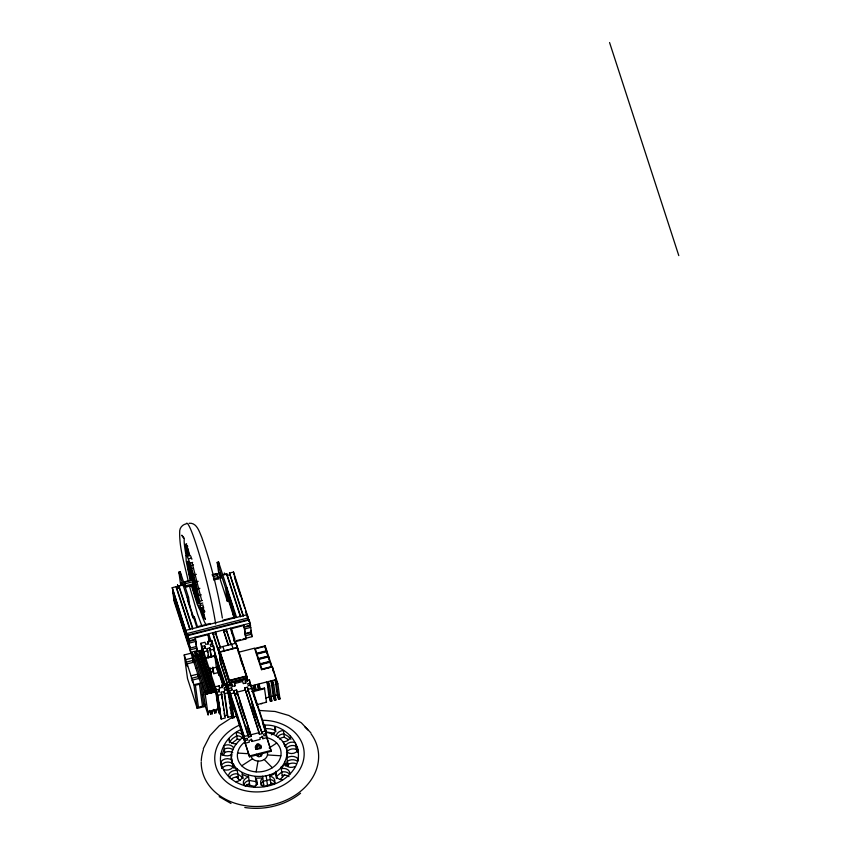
<?xml version="1.0" encoding="UTF-8"?>
<svg xmlns="http://www.w3.org/2000/svg" width="851" height="851" viewBox="0 0 851 851"><rect width="100%" height="100%" fill="white"/><g stroke="black" fill="none" stroke-linecap="round" stroke-linejoin="round"><path stroke-width="1.28" d="M218.292 707.511L215.633 688.459L204.804 691.214L205.953 694.427L207.304 694.076L194.847 655.727L195.049 652.185L196.198 655.387L196.411 651.834L210.016 693.384L211.367 693.044L211.58 689.491L199.113 651.143L198.911 654.696L211.367 693.044M200.474 650.802L212.931 689.15L212.718 692.693L200.262 654.345L200.474 650.802L214.08 692.352L215.431 692.001L215.633 688.459M215.431 692.001L202.974 653.653L203.176 650.111C205.197 664.908 198.751 636.069 203.644 653.483M207.304 694.076L207.516 690.523L208.665 693.735L208.867 690.182L196.411 651.834M204.485 703.724L208.101 714.861L208.304 711.308L209.654 710.957L210.803 714.17L211.016 710.617L212.165 713.819L212.367 710.266L213.718 709.925L214.867 713.127L215.08 709.574L216.218 712.787L216.431 709.234L217.782 708.883L218.93 712.096L218.462 708.713L220.186 714.042C221.09 708.894 213.186 680.3 217.282 697.15M192.773 588.254L192.996 584.658A8.414 0.713 75.7 0 0 195.251 589.03A8.414 0.713 75.7 0 0 191.847 575.67A8.414 0.713 75.7 0 0 191.922 580.435M193.283 580.191L193.517 576.606M193.134 660.238L193.56 661.855L193.305 661.163M203.144 606.689L203.081 607.657L200.379 608.348M202.921 652.6L202.432 650.919L202.953 652.866M217.037 696.161L216.601 694.597L217.42 697.118M217.292 696.15L216.877 694.533L217.133 695.214M218.771 709.84C219.664 714.063 218.218 706.851 218.75 708.798M256.13 771.878L258.034 761.113M260.417 747.721L260.832 745.327M221.93 755.028L224.292 749.125A6.872 5.457 -7.9 0 1 233.025 749.869M231.515 757.273L231.855 755.337M287.17 753.252C281.915 796.387 201.9 772.41 242.609 737.53M288.585 763.39L288.064 766.283L286.659 756.156M221.59 765.772C233.1 794.036 276.394 793.292 293.074 770.336C308.626 750.38 287.606 723.744 264.938 725.148A7.829 6.223 -7.9 0 0 263.48 726.36M203.304 748.678L210.006 735.626L219.292 725.701L231.323 717.882M185.093 585.201L184.327 581.786L185.252 584.456M185.369 585.86L185.295 585.158M185.22 584.828L185.497 586.882M192.486 580.531L192.454 579.712L193.624 584.807M216.962 574.882L216.824 573.489L217.92 576.872M217.154 574.904L218.207 578.925L217.654 577.606M223.27 755.38L224.77 752.497L223.824 745.742A6.872 5.457 -7.9 0 1 233.653 747.901M285.893 765.974L287.361 761.22A7.829 6.223 -7.9 0 1 297.627 761.337M229.515 742.742A6.872 5.457 -7.9 0 1 229.462 741.891L232.61 738.519L236.695 735.86A6.872 5.457 -7.9 0 1 242.812 738.466M231.504 743.583L237.163 739.242A6.872 5.457 -7.9 0 1 240.269 739.647M280.17 779.548L284.681 774.729M240.312 729.839C226.217 736.487 216.611 752.667 221.909 768.145M241.737 765.783L252.513 758.784M269.171 747.955L276.713 743.051M300.563 793.26C284.936 805.61 264.384 810.45 244.79 807.503M262.523 776.25L263.938 786.388L274.33 783.335M186.273 555.48L189.294 554.735L189.826 555.597L187.114 556.288M187.018 556.543A6.872 0.585 75.7 0 1 186.763 555.512L188.933 554.958M188.369 558.884L191.071 558.192M189.933 563.075L192.645 562.383M189.911 579.297L186.22 561.128L185.975 555.533L187.645 557.15L190.794 565.543L193.496 564.851M191.73 568.585L193.528 568.128M180.774 585.658L178.891 572.149L180.242 571.808L188.55 597.37L189.922 607.199M218.92 574.648L217.207 562.373L218.558 562.022L236.557 617.411M193.613 575.042L196.326 574.351M184.295 581.882L192.411 579.818M212.144 574.776L216.782 573.595M184.539 582.127L192.656 580.052M212.388 575.021L217.037 573.829M185.071 583.754L193.188 581.68M212.92 576.648L217.558 575.457M202.293 650.068L197.209 651.366L195.113 637.218L196.996 650.728L190.709 652.334L174.093 601.21L173.742 598.678L188.273 643.409L173.498 596.987L172.796 591.924L187.337 636.654L172.21 587.701L176.274 586.658L190.113 629.272M192.656 629.017L179.21 587.658L178.976 585.967L183.039 584.935M222.707 574.808L226.77 573.765L240.62 616.379M243.152 616.124L229.483 573.074L233.546 572.042L249.354 621.666L249.12 619.975L187.784 635.633L188.018 637.325L172.21 587.701M195.475 582.01L198.177 581.318M185.571 585.828L193.688 583.754M213.42 578.712L218.069 577.531M189.943 629.708L176.508 588.349L179.21 587.658M240.45 616.815L227.004 575.457L229.717 574.765M186.667 586.584L192.464 585.094M185.752 587.116L193.868 585.041M213.601 580.01L218.239 578.818M197.177 589.009L199.879 588.318M187.199 597.721L188.55 597.37M227.398 601.444L225.515 587.935L226.866 587.594L228.749 601.093L227.398 601.444L219.484 577.095M198.591 595.551L201.304 594.86M199.645 601.178L202.347 600.498M191.72 586.403L197.209 604.253L199.698 609.433L200.315 609.316L200.442 607.38L200.07 603.731L202.772 603.04M200.251 605.55L202.964 604.859M200.006 609.38L202.719 608.688A6.872 0.585 75.7 0 0 205.453 619.422L203.538 617.081L200.336 608.795M193.422 616.89L194.241 616.688L197.485 626.698L210.218 623.443L210.42 624.081M233.823 618.017L232.28 606.976L233.1 606.763M187.092 633.506L248.428 617.847M187.326 635.186L248.662 619.539M195.56 639.729L189.177 641.356L188.826 638.824L250.162 623.177L249.12 619.975M195.326 637.856L208.048 634.612L210.091 640.867M232.025 633.58L231.344 628.666L244.067 625.421L243.865 624.783L245.95 638.92L234.493 641.845M220.717 648.324L215.431 632.038L215.665 633.729L212.952 634.42L212.718 632.729L220.047 655.281M228.27 645.441L223.792 631.655L226.494 630.963L226.26 629.272L231.142 644.313M196.507 646.483L190.113 648.111L188.72 640.92L193.826 639.612M246.216 626.24L250.056 625.262L249.822 623.57L250.513 625.708L244.12 627.336M189.411 643.048L195.804 641.42M244.354 629.027L250.747 627.389L250.056 625.262M202.421 653.77L200.953 643.271L205.017 642.228L205.708 644.367L208.421 643.675L207.729 641.537L211.793 640.505L213.378 647.643M245.886 633.325L250.992 632.016L250.758 630.325L251.449 632.463L245.067 634.091M202.91 653.036L201.995 646.462L204.697 645.771L205.399 647.909L202.687 648.6L203.24 652.536M212.824 643.696L210.123 644.388L210.814 646.526L213.516 645.835L216.016 659.536M190.709 652.334L190.347 649.802L196.741 648.175M245.301 635.782L251.683 634.144L250.992 632.016M231.344 628.666L234.599 638.675L233.78 638.888L234.121 641.346M236.706 640.59L240.535 639.612M243.099 638.963L252.034 636.676L251.683 634.144M207.644 652.568L207.091 648.622L209.803 647.93L211.41 656.632M197.209 708.404L193.911 684.768L202.038 682.693L205.325 706.33L197.209 708.404L187.518 678.587L184.22 654.94L192.347 652.866L193.496 656.078L194.847 655.727M232.823 717.829L228.738 688.502L220.675 663.503L218.462 647.632L236.067 643.143L246.801 676.162L247.471 681.257M207.091 648.622L207.782 650.76L203.729 651.792L204.091 654.419M210.495 650.068L214.558 649.026M197.56 655.036L198.911 654.696M201.613 654.004L202.974 653.653M193.9 662.163L187.124 663.897L187.486 666.429L185.741 659.631L192.517 657.908L193.56 662.567M237.248 647.685L220.196 652.036L229.398 680.375L246.46 676.024M186.103 662.163L192.869 660.44M205.804 657.727L215.431 655.27L218.196 663.791L219.749 674.939L218.941 675.141L216.377 667.258L214.824 656.121L206.059 658.355M238.301 652.313L254.555 648.175L261.491 669.641L272.054 666.95L265.204 645.856L254.64 648.547M195.836 668.131L197.187 667.78M256.353 653.823L266.916 651.132L267.267 653.6M218.941 675.141L217.388 664.003L218.196 663.791M208.857 669.184L216.377 667.258M199.155 678.353L192.39 680.087L192.741 682.619L191.007 675.822L197.772 674.098L198.826 678.758M258.066 659.1L268.629 656.398L268.98 658.876M212.548 667.631L213.09 671.567L210.388 672.258L209.835 668.322M191.358 678.353L198.123 676.63M213.09 671.567L213.792 673.705L217.845 672.662L217.122 667.407M259.778 664.365L270.341 661.674L270.692 664.152M218.09 668.12L223.792 685.661L223.239 682.023L224.047 681.821L224.845 684.247M229.887 685.619L229.196 680.662L246.801 676.162M227.355 689.916L225.951 684.087L221.888 685.129L222.579 687.257L219.877 687.948L219.175 685.821L215.122 686.853L218.186 708.787M250.939 686.8L249.364 679.779L245.301 680.821L245.992 682.949L243.29 683.64L242.599 681.513L234.472 683.587L235.163 685.715L232.451 686.406L231.759 684.278L227.706 685.31L232.323 718.457M228.44 685.874L225.898 686.523L229.43 697.682M217.728 708.383L219.452 713.691L216.154 690.055L218.867 689.363L219.558 691.491L216.845 692.182L221.175 719.021L225.238 717.978L221.26 692.214L223.962 691.523L224.653 693.65L227.951 717.287L232.015 716.255L230.972 713.053M224.643 690.608L224.281 687.98L226.994 687.289M202.325 694.863L203.687 694.512M228.738 688.502L231.451 687.81L232.142 689.948L229.43 690.64L233.163 717.404M250.407 682.981L247.694 683.672L248.386 685.8L251.098 685.108L265.98 730.913L266.331 733.445L263.619 734.136L263.863 735.828L266.565 735.136L262.491 722.605M224.653 693.65L228.717 692.618L227.685 689.416L224.972 690.108L224.281 687.98M250.737 686.055L253.438 685.363L254.821 689.629L256.183 689.278L254.789 685.023L257.502 684.332L258.885 688.587L260.236 688.246L258.853 683.981L266.98 681.906L268.363 686.172L270.48 701.362L271.831 701.022L269.714 685.821L268.331 681.566L271.043 680.874L272.426 685.14L274.543 700.33L275.894 699.99L273.777 684.789L272.394 680.523L275.107 679.832L276.49 684.098L278.607 699.299L279.958 698.948L277.841 683.757L272.309 666.705L261.491 669.641M234.195 693.214L233.844 690.661L236.546 689.97L251.322 736.402L248.609 737.094L234.77 694.48L237.472 693.788L251.322 736.402M245.024 690.448L244.673 687.895L247.375 687.204L262.151 733.636L259.449 734.328L245.365 690.033L237.238 692.108L237.599 694.65M221.175 719.021L217.888 695.373L221.951 694.342M252.13 688.299L248.077 689.342L248.428 691.884M245.599 691.714L248.311 691.023L262.151 733.636M268.363 686.172L269.714 685.821M272.426 685.14L273.777 684.789M276.49 684.098L277.841 683.757M251.694 691.299L264.416 688.055L264.629 688.693L252.321 691.831M265.618 697.99L269.097 697.107L266.98 681.906M271.352 696.533L273.16 696.065L271.043 680.874M274.511 695.724L277.224 695.033L275.107 679.832M256.662 704.713L266.512 702.203L264.416 688.055M261.002 703.788L262.353 703.437M223.962 691.523L227.26 715.159L224.547 715.851L224.185 713.223M237.503 715.904L233.685 716.882L233.887 717.521M266.565 735.136L266.916 737.668L262.853 738.7L262.619 737.009L259.917 737.7L260.151 739.391L252.024 741.466L251.79 739.774L249.088 740.466L249.322 742.157L245.258 743.2L244.907 740.657L247.609 739.966L247.375 738.285L244.662 738.976L244.311 736.445L248.375 735.402L233.844 690.661M251.088 734.711L259.204 732.637L244.673 687.895M261.917 731.945L265.98 730.913M271.075 750.444L271.192 751.295L249.524 756.826L249.407 755.975L271.075 750.444L265.927 734.626M186.677 543.98L185.826 544.129L185.646 546.853L186.763 555.512M202.719 608.688L201.878 607.869A6.872 0.585 75.7 0 1 204.272 618.283M189.124 523.269C196.953 522.461 199.4 532.024 201.857 537.534C210.952 563.713 217.845 590.69 222.366 618.039M260.183 710.521L275.064 711.468L288.872 715.489L301.328 722.797L310.923 732.892M266.735 732.509C278.702 734.083 289.712 745.274 286.893 757.847A7.829 6.223 -7.9 0 1 297.818 758.539L298.127 760.794M237.589 753.05L248.503 753.741M267.522 754.954L280.862 755.794M255.523 786.611L246.386 784.505M275.937 731.754A6.872 5.457 -7.9 0 0 275.15 730.211L270.48 728.85L265.416 728.53A7.829 6.223 -7.9 0 0 264.64 729.105M274.458 733.254L265.884 731.903L264.938 725.148M279.458 738.987A6.872 5.457 -7.9 0 1 284.34 737.274L288.351 739.593M243.014 778.612A6.872 5.457 -7.9 0 0 242.812 777.782L237.748 773.899A6.872 5.457 -7.9 0 0 229.227 777.942M219.164 796.653L230.983 803.472M183.933 537.694L181.774 535.205L183.625 538.226M290.936 739.328L287.883 736.221L283.872 733.902A6.872 5.457 -7.9 0 0 277.671 737.019M264.246 759.528L272.32 767.74M236.27 776.74L239.918 780.441M193.156 660.238L193.39 660.929M297.797 749.816L295.893 746.125A6.872 5.457 -7.9 0 0 286.5 748.327M283.819 743.912L285.181 746.55A6.872 5.457 -7.9 0 1 295.425 742.753L296.361 749.508L297.786 752.273M233.504 763.975L235.089 768.293L237.28 770.527A6.872 5.457 -7.9 0 0 228.451 776.261M233.748 768.155L232.419 763.517A6.872 5.457 -7.9 0 0 221.451 765.134M217.76 577.393L217.792 576.872M188.848 572.074L191.496 578.457M194.794 586.392L197.443 592.775M202.017 626.4L197.485 613.954L189.518 586.243M219.132 709.606L218.824 708.543M212.931 689.15L214.08 692.352M199.113 651.143L200.262 654.345M211.58 689.491L212.718 692.693M208.867 690.182L210.016 693.384M609.571 42.55L678.79 255.598M278.777 695.299L279.958 698.948M277.224 695.033L278.607 699.299M275.203 697.852L275.894 699.99M234.302 575.829L244.886 608.412M245.705 610.912L247.737 617.188L247.386 614.645L186.05 630.304L186.412 632.836M234.536 577.521L240.642 596.317M245.535 611.348L247.567 617.613M247.971 618.868L248.673 621.007L248.428 619.315M273.16 696.065L274.543 700.33M251.343 634.548L252.034 636.676M271.139 698.894L271.831 701.022M229.483 573.074L243.322 615.688M269.097 697.107L270.48 701.362M266.299 701.564L266.512 702.203M227.132 589.871L232.834 607.412M226.962 590.307L232.663 607.848M232.28 606.976L235.536 616.986L222.813 620.23L223.015 620.868M217.207 562.373L225.515 587.935M226.855 592.87L234.589 616.677M227.494 595.806L234.419 617.113M227.557 597.445L234.365 618.39M252.492 690.831L266.331 733.445M249.705 683.066L249.907 683.704M253.13 693.778L256.789 705.053M266.044 735.466L271.192 751.295M236.28 644.664L247.013 677.683L229.408 682.172L218.675 649.153M237.503 649.09L236.067 643.143M237.801 649.941L247.152 678.694L229.547 683.193L229.866 685.746M240.312 658.504L242.322 664.684M245.535 674.588L247.545 680.768M230.323 628.24L235.206 643.271M251.63 703.181L259.364 726.988M252.268 706.117L255.938 717.393M262.044 736.2L262.853 738.7M231.663 644.271L233.057 648.526M226.494 630.963L230.972 644.75M228.44 645.005L223.547 629.963L223.792 631.655M222.866 646.515L224.249 650.77M239.578 702.181L244.865 718.478M247.311 725.988L250.162 734.764M247.141 726.424L249.992 735.2M251.215 738.955L252.024 741.466M215.665 633.729L220.143 647.515M218.462 647.632L229.196 680.662M218.824 650.164L229.547 683.193L218.909 650.547L220.728 663.546M213.367 635.665L218.25 650.707M221.015 663.652L228.355 686.214M229.43 690.64L244.311 736.445M230.823 696.363L244.662 738.976M228.249 689.236L228.036 688.597L229.142 696.533M231.057 698.054L244.907 740.657M231.408 700.586L249.407 755.975M249.524 756.826L241.099 730.413M208.655 633.761L211.739 643.239M213.952 650.058L225.355 685.151M215.122 655.1L217.154 661.365M217.973 663.865L224.079 682.662M228.557 696.448L229.781 700.213M232.589 709.032L232.791 709.67M214.941 655.536L224.313 684.353M229.196 699.394L230.015 701.894M214.824 656.121L217.388 664.003M223.239 682.023L224.334 685.406M218.335 669.801L223.622 686.097M230.142 706.149L230.951 708.649M218.164 670.067L219.749 674.939M217.058 667.322L222.76 684.864M230.089 707.426L230.919 710M227.26 715.159L227.951 717.287M178.891 572.149L196.889 627.538M187.465 599.998L193.166 617.539M191.773 614.22L192.996 617.975M200.953 643.271L201.995 646.462M202.687 648.6L216.154 690.055M216.845 692.182L217.888 695.373M215.782 692.469L215.984 693.108M178.976 585.967L192.826 628.581M218.462 708.713L219.845 712.978M196.996 650.728L197.209 651.366M195.049 652.185L208.261 692.491M213.665 709.415L214.867 713.127M187.784 635.633L188.826 638.824M189.177 641.356L188.486 639.229L188.72 640.92M205.953 694.427L192.347 652.866L192.89 656.812M211.356 711.351L212.165 713.819M190.113 648.111L189.422 645.983L190.347 649.802M190.996 653.217L200.687 683.045L203.974 706.681M209.601 710.457L210.803 714.17M184.22 654.94L185.741 659.631M187.124 663.897L191.007 675.822M192.39 680.087L193.911 684.768M190.794 565.543L196.379 585.552L200.07 603.731M202.974 652.174L202.687 650.855L202.942 651.547M202.932 653.93L202.644 652.611L203.07 654.057M192.124 562.958L201.698 600.551M187.443 561.99L190.954 574.585M195.336 590.275L198.847 602.87M217.048 695.458L217.367 696.905M218.962 708.521L219.122 709.149M219.196 710.213L219.42 711.34L218.654 709.032M200.006 676.779C199.262 674.673 200.676 679.109 199.921 677.013M224.664 574.744L224.345 573.01L224.898 574.702M193.092 583.169L192.741 581.765M184.784 584.541L184.975 585.243M219.898 575.202C222.728 585.286 218.813 567.489 219.739 574.51M188.284 581.424C184.784 564.692 178.976 547.842 179.731 530.577C180.146 527.237 182.891 524.418 186.209 523.876A58.9 5 75.7 0 1 200.038 556.926A58.9 5 75.7 0 1 215.654 624.049M182.231 585.605L181.252 582.595L181.423 584.297M185.422 585.158L184.678 583.137L184.816 584.169M189.379 563.862L191.698 575.297M194.592 589.552L196.911 600.997M297.318 746.444L298.105 752.071M286.298 747.508L287.01 752.571M276.703 681.821L272.49 667.471L272.99 671.099M284.34 737.274L283.394 730.53A6.872 5.457 -7.9 0 0 276.33 736.136M284.947 744.87L285.181 746.55M284.702 761.826L285.255 765.762M272.394 680.523L272.926 684.332M265.204 645.856L265.544 648.334M281.011 767.006L282.426 777.133M268.512 682.832L268.863 685.363M275.15 730.211L274.682 726.839A6.872 5.457 -7.9 0 1 271.363 734.86M275.841 771.314L276.852 778.622M258.853 683.981L259.385 687.789M250.162 623.177L250.513 625.708M250.747 627.389L251.449 632.463M250.768 631.793L251.002 633.484M257.502 684.332L258.204 689.395M269.533 774.463L270.937 784.601M254.789 685.023L255.151 687.555M266.14 775.718L267.554 785.856M253.438 685.363L254.321 691.703M259.204 732.637L259.449 734.328M244.067 625.421L245.95 638.92M252.311 689.576L252.662 692.129M251.098 685.108L251.63 688.927M260.544 753.592L260.895 756.124M249.364 679.779L250.077 684.885M233.546 572.042L233.897 574.574M258.47 754.124L258.821 756.656M247.269 681.534L246.907 678.938L229.844 683.289L230.206 685.885M247.375 687.204L247.918 691.033M245.301 680.821L245.662 683.364M237.663 648.919L237.45 647.398L219.856 651.898L220.207 654.43M255.311 776.559L256.481 784.994M226.77 573.765L227.004 575.457M248.375 735.402L248.609 737.094M234.599 638.675L235.28 643.59M218.558 562.022L219.239 566.936M236.546 689.97L237.078 693.799M248.343 775.357L249.747 785.484M234.472 683.587L234.823 686.129M234.887 695.341L234.536 692.799L230.472 693.831L233.844 718.053M231.759 684.278L232.121 686.821M231.451 687.81L231.802 690.363M242.099 772.719L242.812 777.782M237.163 739.242L236.227 732.488A6.872 5.457 -7.9 0 1 243.035 736.668M231.174 711.053L232.121 717.85M227.685 689.416L228.047 692.044M228.408 694.671L228.781 697.299M229.323 701.235L229.696 703.862M230.238 707.798L230.61 710.425M225.951 684.087L226.313 686.714M237.046 768.836L238.461 778.963M219.473 652.866L220.93 663.269M221.888 685.129L222.249 687.757M229.462 741.891L228.993 738.508A6.872 5.457 -7.9 0 0 236.621 743.742M231.706 758.454L232.887 766.9A6.872 5.457 -7.9 0 0 222.526 767.772M221.26 692.214L222.175 698.777M222.536 701.405L223.09 705.341M223.451 707.968L223.813 710.596M219.175 685.821L219.547 688.448M213.516 645.835L214.25 651.079M218.867 689.363L219.228 691.991M211.793 640.505L212.516 645.76M212.878 667.131L213.792 673.705M208.048 634.612L209.08 641.984M209.803 647.93L211.08 657.121M207.729 641.537L208.091 644.164M207.782 650.76L208.697 657.323M210.165 667.822L211.08 674.396M208.006 655.185L208.378 657.812M221.93 768.506L220.983 761.751A6.872 5.457 -7.9 0 1 231.94 760.145M204.697 645.771L205.07 648.398M204.219 659.578L204.548 661.993M201.921 648.154L202.644 653.355M204.804 691.214L208.101 714.861M194.241 616.688L194.751 620.368M180.242 571.808L180.923 576.712M186.646 634.527L187.348 639.59M187.582 641.282L187.933 643.813M176.274 586.658L176.508 588.349M206.346 624.942A44.88 3.808 75.7 0 1 198.517 605.284M186.124 555.799A44.88 3.808 75.7 0 1 184.38 538.704M202.527 614.656A7.829 0.66 75.7 0 1 201.134 608.88M204.783 611.709A6.872 0.585 75.7 0 1 204.517 610.858M203.687 607.912A6.872 0.585 75.7 0 1 203.176 605.848M185.912 549.395A6.872 0.585 75.7 0 1 188.018 555.554M191.879 559.298A6.872 0.585 75.7 0 1 191.666 558.33M190.869 556.182A7.829 0.66 75.7 0 1 191.039 557.405M188.422 555.384A6.872 0.585 75.7 0 1 185.741 545.491M186.22 544.151A6.872 0.585 75.7 0 1 188.954 554.884M189.826 555.597A6.872 0.585 75.7 0 1 187.997 548.746M187.656 546.991A6.872 0.585 75.7 0 1 187.454 545.661M203.049 607.752A6.872 0.585 75.7 0 1 203.719 609.465M203.985 610.284A6.872 0.585 75.7 0 1 204.538 612.167M190.752 580.531A21.935 1.862 75.7 0 1 189.528 564.234A21.935 1.862 75.7 0 1 198.709 600.285A21.935 1.862 75.7 0 1 191.879 584.967M262.555 720.276A44.88 35.636 -7.9 0 1 300.318 768.559A44.88 35.636 -7.9 0 1 228.408 783.42A44.88 35.636 -7.9 0 1 239.833 724.967M311.094 733.881A58.9 46.773 -7.9 0 1 274.469 804.227A58.9 46.773 -7.9 0 1 201.24 761.922M201.272 760.709A58.9 46.773 -7.9 0 1 203.41 749.688M304.988 727.116A58.9 46.773 -7.9 0 1 307.817 729.903M224.77 752.497A6.872 5.457 -7.9 0 1 232.749 752.678M264.076 786.643A6.872 5.457 -7.9 0 1 262.757 777.942L255.545 778.25A7.829 6.223 -7.9 0 1 253.97 787.058M261.066 785.228A6.872 5.457 -7.9 0 1 263.225 781.324L270.235 779.527A6.872 5.457 -7.9 0 1 275.203 783.356M243.78 785.516A6.872 5.457 -7.9 0 1 249.045 780.42L256.013 781.622A7.829 6.223 -7.9 0 1 257.513 784.548M244.237 785.377A6.872 5.457 -7.9 0 1 248.577 777.037L242.333 774.399A6.872 5.457 -7.9 0 1 235.514 781.686M286.468 752.486A6.872 5.457 -7.9 0 1 296.361 749.508M287.829 764.602A7.829 6.223 -7.9 0 1 296.488 763.783M270.703 782.909A6.872 5.457 -7.9 0 1 274.267 784.526M276.245 778.08A6.872 5.457 -7.9 0 1 276.543 776.378L281.713 772.07A6.872 5.457 -7.9 0 1 289.755 774.623M282.192 775.442A6.872 5.457 -7.9 0 1 289.042 776.644M295.084 766.474A6.872 5.457 -7.9 0 1 284.947 763.517L281.245 768.698A6.872 5.457 -7.9 0 1 289.925 773.708M297.924 750.465A6.872 5.457 -7.9 0 1 286.968 752.071M273.873 784.143A6.872 5.457 -7.9 0 0 269.767 776.155L276.075 772.995A6.872 5.457 -7.9 0 0 282.692 779.729M290.468 735.955A6.872 5.457 -7.9 0 1 282.681 741.827M232.025 754.369A7.829 6.223 -7.9 0 1 221.1 753.667M267.81 737.913A21.935 17.414 -7.9 0 1 277.777 762.709A21.935 17.414 -7.9 0 1 244.992 768.41A21.935 17.414 -7.9 0 1 244.992 741.87M231.323 779.048A6.872 5.457 -7.9 0 1 238.216 777.271M261.821 753.454A2.808 2.223 -7.9 0 1 259.555 756.624A2.808 2.223 -7.9 0 1 256.459 754.241M257.13 749.263A1.404 1.117 -7.9 0 1 257.417 748.72M259.066 748.295A1.404 1.117 -7.9 0 1 259.385 748.433M233.738 765.655A6.872 5.457 -7.9 0 1 223.494 769.464M267.001 751.529A8.414 6.68 -7.9 0 1 262.342 760.486A8.414 6.68 -7.9 0 1 251.439 757.305M262.385 786.111A6.872 5.457 -7.9 0 1 263.704 784.696M245.269 786.43A6.872 5.457 -7.9 0 1 249.513 783.792M255.747 749.178A2.808 2.223 -7.9 0 1 257.481 747.327M258.917 747.125A2.808 2.223 -7.9 0 1 260.757 747.901M260.97 748.135A2.808 2.223 -7.9 0 1 260.683 748.678M256.279 749.327A2.808 2.223 -7.9 0 1 255.843 748.88M255.577 748.359A2.808 2.223 -7.9 0 1 257.587 745.54M259.034 745.476A2.808 2.223 -7.9 0 1 261.076 747.55M258.193 744.582A2.808 2.223 -7.9 0 1 260.683 747.657A2.808 2.223 -7.9 0 1 256.002 748.348A2.808 2.223 -7.9 0 1 257.47 744.689M194.485 659.897L194.9 661.514L194.539 659.94M198.389 676.428L198.804 678.045L198.411 676.428M216.845 696.288L217.25 697.905L216.856 696.288M177.497 584.977L178.189 587.69L177.497 584.977M264.799 646.42L255.321 648.834L256.757 653.26L266.235 650.845L264.799 646.42M266.512 651.696L257.034 654.111L258.47 658.536L267.948 656.11L266.512 651.696M268.225 656.961L258.747 659.387L260.183 663.801L269.661 661.387L268.225 656.961M269.937 662.238L260.459 664.663L261.895 669.077L271.373 666.663L269.937 662.238M199.442 684.236L195.39 685.268L198.443 707.224L202.506 706.181L199.442 684.236M257.034 745.806A1.404 1.117 -7.9 0 0 259.278 744.965A1.404 1.117 -7.9 0 0 257.374 743.87A1.404 1.117 -7.9 0 0 257.034 745.806"/></g></svg>
